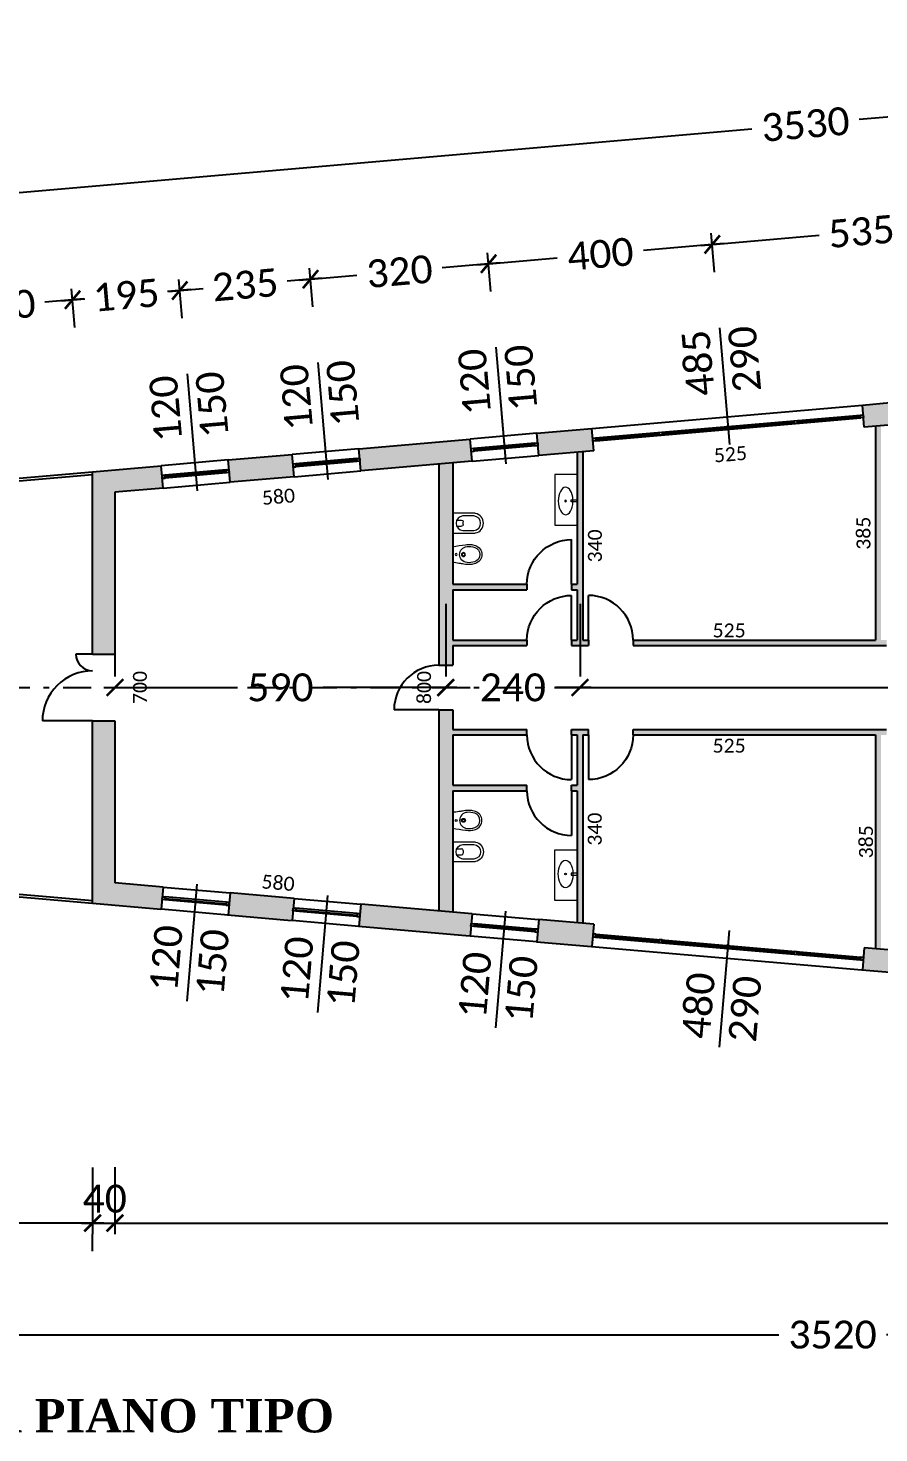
# Model space of a CAD drawing. Header units: inches. Extents: x 151 to 242, y -106 to 63.
# Drawn here: x 160.83 to 176.06, y 1.38 to 26.56 of the extents above; entities that cross this region are included whole.
import ezdxf

# ---------------------------------------------------------------- set-up
doc = ezdxf.new("R2010")
doc.units = ezdxf.units.IN
doc.header["$MEASUREMENT"] = 0
doc.header["$PDMODE"] = 35
doc.linetypes.add('TRATTOPUNTO', pattern=[1, 0.5, -0.25, 0, -0.25])
doc.layers.add('arredamento', color=253, linetype='Continuous', lineweight=0)
for name, color, linetype in [('Muri', 7, 'Continuous'), ('Porte', 252, 'Continuous'), ('Proiezioni', 7, 'Continuous'), ('Proiezioni leggere', 252, 'Continuous'), ('Quote', 7, 'Continuous'), ('Retini', 252, 'Continuous'), ('Serramenti', 252, 'Continuous'), ('Vetro', 4, 'Continuous')]:
    doc.layers.add(name, color=color, linetype=linetype)
doc.styles.add('Calibri', font='Calibri.ttf')
doc.dimstyles.new('Quote 1 a 100', dxfattribs={"dimtxt": 0.5, "dimasz": 0.3, "dimexe": 0.2, "dimexo": 1.5, "dimgap": 0.2, "dimtad": 0, "dimdec": 0, "dimlfac": 100, "dimrnd": 5, "dimzin": 0, "dimtxsty": 'Calibri', "dimblk": 'ARCHTICK', "dimcen": 0.09, "dimdle": 0.2, "dimclrd": 256, "dimclre": 256, "dimclrt": 256, "dimadec": 0, "dimazin": 0, "dimtfac": 1, "dimtdec": 0, "dimtofl": 0, "dimtmove": 1, "dimatfit": 2, "dimldrblk": 'ARCHTICK', "dimfxl": 1, "dimtolj": 1, "dimtzin": 0, "dimarcsym": 0})
doc.dimstyles.new('quote interne', dxfattribs={"dimtxt": 0.25, "dimasz": 0.15, "dimexe": 0.2, "dimexo": 1.5, "dimgap": 0.2, "dimtad": 0, "dimdec": 0, "dimlfac": 100, "dimrnd": 5, "dimzin": 0, "dimtxsty": 'Calibri', "dimblk": 'NONE', "dimcen": 0, "dimdle": 0.2, "dimse1": 1, "dimse2": 1, "dimsd1": 1, "dimsd2": 1, "dimclrd": 256, "dimclre": 256, "dimclrt": 256, "dimadec": 0, "dimazin": 0, "dimtfac": 1, "dimtdec": 0, "dimtofl": 0, "dimtmove": 1, "dimatfit": 2, "dimldrblk": 'NONE', "dimfxl": 1, "dimtolj": 1, "dimtzin": 0, "dimarcsym": 0})

# ---------------------------------------------------------------- blocks, each defined once
blk = doc.blocks.new('Finestra strombata')
at = {"layer": 'Muri'}
for p, q in [((0, 0), (-0.035, 0.399)), ((1.196, 0.104), (1.161, 0.502))]:
    blk.add_line(p, q, dxfattribs=at)
at = {"layer": 'Proiezioni'}
for p, q in [((1.161, 0.502), (-0.035, 0.399)), ((0, 0), (1.196, 0.104))]:
    blk.add_line(p, q, dxfattribs=at)
at = {"layer": 'Serramenti'}
for p, q in [((1.126, 0.323), (0.03, 0.228)), ((1.131, 0.274), (0.035, 0.179))]:
    blk.add_line(p, q, dxfattribs=at)
for points in [[(1.18, 0.278), (1.131, 0.274), (1.126, 0.323), (1.176, 0.328), (1.18, 0.278)], [(-0.015, 0.174), (0.035, 0.179), (0.03, 0.228), (-0.019, 0.224), (-0.015, 0.174)]]:
    blk.add_lwpolyline(points, dxfattribs=at)
at = {"layer": 'Vetro'}
blk.add_line((0.033, 0.204), (1.128, 0.299), dxfattribs=at)
blk = doc.blocks.new('Wc')
at = {"layer": 'arredamento'}
for p, q in [((0.125, 0.072), (0.125, 0.159)), ((0.155, 0.189), (0.205, 0.189)), ((0.235, 0.072), (0.235, 0.159))]:
    blk.add_line(p, q, dxfattribs=at)
for points in [[(0.36, 0), (0, 0), (0, 0.377, -0.077616), (0.005, 0.408, -0.813141), (0.355, 0.408, -0.077616), (0.36, 0.377)], [(0.05, 0.18), (0.05, 0.38, -0.923077), (0.31, 0.38), (0.31, 0.18, -0.923077)]]:
    blk.add_lwpolyline(points, format="xyb", close=True, dxfattribs=at)
for centre, start, end in [((0.155, 0.159), 90, 180), ((0.205, 0.159), 360, 90)]:
    blk.add_arc(centre, 0.03, start, end, dxfattribs=at)
blk = doc.blocks.new('Bidet')
at = {"layer": 'arredamento'}
blk.add_line((0, 0), (0.281, 0), dxfattribs=at)
for centre, radius in [((0.14, 0.192), 0.035), ((0.14, 0.192), 0.023), ((0.14, 0.062), 0.018)]:
    blk.add_circle(centre, radius, dxfattribs=at)
for centre, radius, start, end in [((0.34, 0.287), 0.345, 162, 185), ((0.145, 0.27), 0.149, 185.165, 268.3549), ((0.14, 0.352), 0.135, 90, 162), ((0.14, 0.352), 0.135, 18, 90), ((0.135, 0.271), 0.15, 272, 355), ((-0.059, 0.287), 0.345, 355, 18)]:
    blk.add_arc(centre, radius, start, end, dxfattribs=at)
blk.add_spline([(0.281, 0), (0.316, 0.23), (0.32, 0.318), (0.302, 0.405), (0.24, 0.49), (0.14, 0.522), (0.041, 0.49), (-0.021, 0.405), (-0.038, 0.317), (-0.035, 0.228), (-0.027, 0.174), (-0.017, 0.112), (0, 0)], degree=3, dxfattribs=at)
blk = doc.blocks.new('Lavandino')
at = {"layer": 'arredamento'}
for p, q in [((0, -0.4), (0, 0)), ((0, 0), (0.909, 0)), ((0.418, -0.076), (0.454, -0.076)), ((0.909, 0), (0.909, -0.4)), ((0.909, -0.4), (0, -0.4))]:
    blk.add_line(p, q, dxfattribs=at)
blk.add_lwpolyline([(0.454, 0), (0.418, 0), (0.418, -0.106), (0.454, -0.106)], close=True, dxfattribs=at)
blk.add_circle((0.434, -0.209), 0.0154, dxfattribs=at)
at = {"layer": 'arredamento', "extrusion": (0, 0, -1)}
blk.add_ellipse((0.435, -0.207), major_axis=(-0.246, 0), ratio=0.533333, start_param=1.648256, end_param=7.784101, dxfattribs=at)
blk = doc.blocks.new('Porta 80cm')
at = {"layer": 'Porte'}
blk.add_line((0, 0), (-0.8, 0), dxfattribs=at)
blk.add_arc((0, 0), 0.8, 90, 180, dxfattribs=at)
blk = doc.blocks.new('Porta scala')
at = {"layer": 'Porte'}
for p, q in [((0, 0), (0.9, 0)), ((0, -1.2), (0.3, -1.2))]:
    blk.add_line(p, q, dxfattribs=at)
for centre, radius, start, end in [((0, 0), 0.9, 270, 0), ((0, -1.2), 0.3, 0, 90)]:
    blk.add_arc(centre, radius, start, end, dxfattribs=at)
blk = doc.blocks.new('_ArchTick')
at = {"color": 0, "linetype": 'ByBlock', "const_width": 0.15}
blk.add_lwpolyline([(-0.5, -0.5), (0.5, 0.5)], dxfattribs=at)
blk = doc.blocks.new('*D121')
at = {"layer": 'Defpoints', "color": 0, "transparency": 16777216}
for p in [(173.08, 22.682), (178.592, 21.152), (173.252, 20.69)]:
    blk.add_point(p, dxfattribs=at)
at = {"layer": 'Quote', "lineweight": -2, "transparency": 16777216}
for p, q in [((178.619, 23.162), (176.503, 22.979)), ((178.463, 22.647), (178.402, 23.344)), ((172.88, 22.665), (174.996, 22.848)), ((173.123, 22.184), (173.062, 22.881))]:
    blk.add_line(p, q, dxfattribs=at)
at = {"layer": 'Quote', "lineweight": -2, "transparency": 16777216, "xscale": 0.3, "yscale": 0.3, "zscale": 0.3}
for p, rotation in [((178.42, 23.145), 4.953257477842001), ((173.08, 22.682), 184.953257477842)]:
    blk.add_blockref('_ArchTick', p, dxfattribs=dict(at, rotation=rotation))
at = {"layer": 'Quote', "transparency": 16777216, "insert": (175.75, 22.914), "char_height": 0.5, "attachment_point": 5, "rotation": 4.9533, "style": 'Calibri'}
blk.add_mtext('\\A1;535', dxfattribs=at)
blk = doc.blocks.new('*D122')
at = {"layer": 'Defpoints', "color": 0, "transparency": 16777216}
for p in [(169.075, 22.335), (173.252, 20.69), (169.247, 20.343)]:
    blk.add_point(p, dxfattribs=at)
at = {"layer": 'Quote', "lineweight": -2, "transparency": 16777216}
for p, q in [((173.279, 22.699), (171.85, 22.576)), ((173.123, 22.184), (173.062, 22.881)), ((168.875, 22.318), (170.304, 22.442)), ((169.118, 21.837), (169.057, 22.534))]:
    blk.add_line(p, q, dxfattribs=at)
at = {"layer": 'Quote', "lineweight": -2, "transparency": 16777216, "xscale": 0.3, "yscale": 0.3, "zscale": 0.3}
for p, rotation in [((173.08, 22.682), 4.953257477842321), ((169.075, 22.335), 184.9532574778423)]:
    blk.add_blockref('_ArchTick', p, dxfattribs=dict(at, rotation=rotation))
at = {"layer": 'Quote', "transparency": 16777216, "insert": (171.077, 22.509), "char_height": 0.5, "attachment_point": 5, "rotation": 4.9533, "style": 'Calibri'}
blk.add_mtext('\\A1;400', dxfattribs=at)
blk = doc.blocks.new('*D123')
at = {"layer": 'Defpoints', "color": 0, "transparency": 16777216}
for p in [(165.887, 22.059), (169.247, 20.343), (166.059, 20.066)]:
    blk.add_point(p, dxfattribs=at)
at = {"layer": 'Quote', "lineweight": -2, "transparency": 16777216}
for p, q in [((169.118, 21.837), (169.057, 22.534)), ((165.93, 21.561), (165.869, 22.258)), ((169.274, 22.352), (168.243, 22.263)), ((165.687, 22.042), (166.718, 22.131))]:
    blk.add_line(p, q, dxfattribs=at)
at = {"layer": 'Quote', "lineweight": -2, "transparency": 16777216, "xscale": 0.3, "yscale": 0.3, "zscale": 0.3}
for p, rotation in [((169.075, 22.335), 4.95325747784224), ((165.887, 22.059), 184.9532574778422)]:
    blk.add_blockref('_ArchTick', p, dxfattribs=dict(at, rotation=rotation))
at = {"layer": 'Quote', "transparency": 16777216, "insert": (167.481, 22.197), "char_height": 0.5, "attachment_point": 5, "rotation": 4.9533, "style": 'Calibri'}
blk.add_mtext('\\A1;320', dxfattribs=at)
blk = doc.blocks.new('*D124')
at = {"layer": 'Defpoints', "color": 0, "transparency": 16777216}
for p in [(163.545, 21.856), (166.059, 20.066), (163.718, 19.863)]:
    blk.add_point(p, dxfattribs=at)
at = {"layer": 'Quote', "lineweight": -2, "transparency": 16777216}
for p, q in [((165.93, 21.561), (165.869, 22.258)), ((163.588, 21.358), (163.528, 22.055)), ((166.086, 22.076), (165.467, 22.022)), ((163.346, 21.839), (163.965, 21.892))]:
    blk.add_line(p, q, dxfattribs=at)
at = {"layer": 'Quote', "lineweight": -2, "transparency": 16777216, "xscale": 0.3, "yscale": 0.3, "zscale": 0.3}
for p, rotation in [((165.887, 22.059), 4.953257477842001), ((163.545, 21.856), 184.953257477842)]:
    blk.add_blockref('_ArchTick', p, dxfattribs=dict(at, rotation=rotation))
at = {"layer": 'Quote', "transparency": 16777216, "insert": (164.716, 21.957), "char_height": 0.5, "attachment_point": 5, "rotation": 4.9533, "style": 'Calibri'}
blk.add_mtext('\\A1;235', dxfattribs=at)
blk = doc.blocks.new('*D125')
at = {"layer": 'Defpoints', "color": 0, "transparency": 16777216}
for p in [(161.626, 21.69), (161.799, 19.697), (163.718, 19.863)]:
    blk.add_point(p, dxfattribs=at)
at = {"layer": 'Quote', "lineweight": -2, "transparency": 16777216}
for p, q in [((163.588, 21.358), (163.528, 22.055)), ((161.427, 21.672), (161.846, 21.709)), ((161.669, 21.191), (161.609, 21.889)), ((163.745, 21.873), (163.325, 21.837))]:
    blk.add_line(p, q, dxfattribs=at)
at = {"layer": 'Quote', "lineweight": -2, "transparency": 16777216, "xscale": 0.3, "yscale": 0.3, "zscale": 0.3}
for p, rotation in [((163.545, 21.856), 4.953257477842001), ((161.626, 21.69), 184.953257477842)]:
    blk.add_blockref('_ArchTick', p, dxfattribs=dict(at, rotation=rotation))
at = {"layer": 'Quote', "transparency": 16777216, "insert": (162.586, 21.773), "char_height": 0.5, "attachment_point": 5, "rotation": 4.9533, "style": 'Calibri'}
blk.add_mtext('\\A1;195', dxfattribs=at)
blk = doc.blocks.new('*D126')
at = {"layer": 'Defpoints', "color": 0, "transparency": 16777216}
for p in [(159.116, 21.472), (161.799, 19.697), (159.289, 19.48)]:
    blk.add_point(p, dxfattribs=at)
at = {"layer": 'Quote', "lineweight": -2, "transparency": 16777216}
for p, q in [((159.159, 20.974), (159.099, 21.671)), ((161.826, 21.707), (161.132, 21.647)), ((161.669, 21.191), (161.609, 21.889)), ((158.917, 21.455), (159.611, 21.515))]:
    blk.add_line(p, q, dxfattribs=at)
at = {"layer": 'Quote', "lineweight": -2, "transparency": 16777216, "xscale": 0.3, "yscale": 0.3, "zscale": 0.3}
for p, rotation in [((159.116, 21.472), 184.9532574778414), ((161.626, 21.69), 4.953257477841442)]:
    blk.add_blockref('_ArchTick', p, dxfattribs=dict(at, rotation=rotation))
at = {"layer": 'Quote', "transparency": 16777216, "insert": (160.371, 21.581), "char_height": 0.5, "attachment_point": 5, "rotation": 4.9533, "style": 'Calibri'}
blk.add_mtext('\\A1;250', dxfattribs=at)
blk = doc.blocks.new('*D128')
at = {"layer": 'Defpoints', "color": 0, "transparency": 16777216}
for p in [(157.154, 23.309), (192.69, 22.374), (157.499, 19.324)]:
    blk.add_point(p, dxfattribs=at)
at = {"layer": 'Quote', "lineweight": -2, "transparency": 16777216}
for p, q in [((192.561, 23.869), (192.328, 26.559)), ((192.544, 26.377), (175.711, 24.918)), ((156.954, 23.292), (173.788, 24.751)), ((157.369, 20.819), (157.136, 23.509))]:
    blk.add_line(p, q, dxfattribs=at)
at = {"layer": 'Quote', "lineweight": -2, "transparency": 16777216, "xscale": 0.3, "yscale": 0.3, "zscale": 0.3}
for p, rotation in [((192.345, 26.359), 4.953257477842001), ((157.154, 23.309), 184.953257477842)]:
    blk.add_blockref('_ArchTick', p, dxfattribs=dict(at, rotation=rotation))
at = {"layer": 'Quote', "transparency": 16777216, "insert": (174.749, 24.834), "char_height": 0.5, "attachment_point": 5, "rotation": 4.9533, "style": 'Calibri'}
blk.add_mtext('\\A1;3530', dxfattribs=at)
blk = doc.blocks.new('*D130')
at = {"layer": 'Defpoints', "color": 0, "transparency": 16777216}
for p in [(162.385, 7.644), (192.385, 7.644), (162.385, 5.144)]:
    blk.add_point(p, dxfattribs=at)
at = {"layer": 'Quote', "lineweight": -2, "transparency": 16777216}
for p, q in [((162.385, 6.144), (162.385, 4.944)), ((192.385, 6.144), (192.385, 4.944)), ((162.185, 5.144), (176.42, 5.144)), ((192.585, 5.144), (178.35, 5.144))]:
    blk.add_line(p, q, dxfattribs=at)
at = {"layer": 'Quote', "lineweight": -2, "transparency": 16777216, "xscale": 0.3, "yscale": 0.3, "zscale": 0.3, "rotation": 180}
blk.add_blockref('_ArchTick', (162.385, 5.144), dxfattribs=at)
at = {"layer": 'Quote', "lineweight": -2, "transparency": 16777216, "xscale": 0.3, "yscale": 0.3, "zscale": 0.3}
blk.add_blockref('_ArchTick', (192.385, 5.144), dxfattribs=at)
at = {"layer": 'Quote', "transparency": 16777216, "insert": (177.385, 5.144), "char_height": 0.5, "attachment_point": 5, "style": 'Calibri'}
blk.add_mtext('\\A1;3000', dxfattribs=at)
blk = doc.blocks.new('*D131')
at = {"layer": 'Defpoints', "color": 0, "transparency": 16777216}
for p in [(157.585, 7.644), (161.985, 6.144), (157.585, 5.144)]:
    blk.add_point(p, dxfattribs=at)
at = {"layer": 'Quote', "lineweight": -2, "transparency": 16777216}
for p, q in [((157.585, 6.144), (157.585, 4.944)), ((157.385, 5.144), (159.009, 5.144)), ((162.185, 5.144), (160.561, 5.144)), ((161.985, 4.644), (161.985, 4.944))]:
    blk.add_line(p, q, dxfattribs=at)
at = {"layer": 'Quote', "lineweight": -2, "transparency": 16777216, "xscale": 0.3, "yscale": 0.3, "zscale": 0.3, "rotation": 180}
blk.add_blockref('_ArchTick', (157.585, 5.144), dxfattribs=at)
at = {"layer": 'Quote', "lineweight": -2, "transparency": 16777216, "xscale": 0.3, "yscale": 0.3, "zscale": 0.3}
blk.add_blockref('_ArchTick', (161.985, 5.144), dxfattribs=at)
at = {"layer": 'Quote', "transparency": 16777216, "insert": (159.785, 5.144), "char_height": 0.5, "attachment_point": 5, "style": 'Calibri'}
blk.add_mtext('\\A1;440', dxfattribs=at)
blk = doc.blocks.new('*D132')
at = {"layer": 'Defpoints', "color": 0, "transparency": 16777216}
for p in [(157.585, 7.644), (192.785, 7.644), (157.585, 3.144)]:
    blk.add_point(p, dxfattribs=at)
at = {"layer": 'Quote', "lineweight": -2, "transparency": 16777216}
for p, q in [((157.585, 6.144), (157.585, 2.944)), ((192.785, 6.144), (192.785, 2.944)), ((157.385, 3.144), (174.27, 3.144)), ((192.985, 3.144), (176.2, 3.144))]:
    blk.add_line(p, q, dxfattribs=at)
at = {"layer": 'Quote', "lineweight": -2, "transparency": 16777216, "xscale": 0.3, "yscale": 0.3, "zscale": 0.3, "rotation": 180}
blk.add_blockref('_ArchTick', (157.585, 3.144), dxfattribs=at)
at = {"layer": 'Quote', "lineweight": -2, "transparency": 16777216, "xscale": 0.3, "yscale": 0.3, "zscale": 0.3}
blk.add_blockref('_ArchTick', (192.785, 3.144), dxfattribs=at)
at = {"layer": 'Quote', "transparency": 16777216, "insert": (175.235, 3.144), "char_height": 0.5, "attachment_point": 5, "style": 'Calibri'}
blk.add_mtext('\\A1;3520', dxfattribs=at)
blk = doc.blocks.new('*D135')
at = {"layer": 'Defpoints', "color": 0, "transparency": 16777216}
for p in [(168.308, 14.742), (170.712, 14.742), (170.712, 14.742)]:
    blk.add_point(p, dxfattribs=at)
at = {"layer": 'Quote', "lineweight": -2, "transparency": 16777216}
for p, q in [((168.308, 16.242), (168.308, 14.942)), ((170.712, 16.242), (170.712, 14.942)), ((168.108, 14.742), (168.746, 14.742)), ((170.912, 14.742), (170.273, 14.742))]:
    blk.add_line(p, q, dxfattribs=at)
at = {"layer": 'Quote', "lineweight": -2, "transparency": 16777216, "xscale": 0.3, "yscale": 0.3, "zscale": 0.3, "rotation": 180}
blk.add_blockref('_ArchTick', (168.308, 14.742), dxfattribs=at)
at = {"layer": 'Quote', "lineweight": -2, "transparency": 16777216, "xscale": 0.3, "yscale": 0.3, "zscale": 0.3}
blk.add_blockref('_ArchTick', (170.712, 14.742), dxfattribs=at)
at = {"layer": 'Quote', "transparency": 16777216, "insert": (169.51, 14.742), "char_height": 0.5, "attachment_point": 5, "style": 'Calibri'}
blk.add_mtext('\\A1;240', dxfattribs=at)
blk = doc.blocks.new('*D136')
at = {"layer": 'Defpoints', "color": 0, "transparency": 16777216}
for p in [(170.712, 14.742), (192.385, 14.742), (192.385, 14.742)]:
    blk.add_point(p, dxfattribs=at)
at = {"layer": 'Quote', "lineweight": -2, "transparency": 16777216}
for p, q in [((170.712, 16.242), (170.712, 14.942)), ((192.385, 16.242), (192.385, 14.942)), ((170.512, 14.742), (180.595, 14.742)), ((192.585, 14.742), (182.502, 14.742))]:
    blk.add_line(p, q, dxfattribs=at)
at = {"layer": 'Quote', "lineweight": -2, "transparency": 16777216, "xscale": 0.3, "yscale": 0.3, "zscale": 0.3, "rotation": 180}
blk.add_blockref('_ArchTick', (170.712, 14.742), dxfattribs=at)
at = {"layer": 'Quote', "lineweight": -2, "transparency": 16777216, "xscale": 0.3, "yscale": 0.3, "zscale": 0.3}
blk.add_blockref('_ArchTick', (192.385, 14.742), dxfattribs=at)
at = {"layer": 'Quote', "transparency": 16777216, "insert": (181.549, 14.742), "char_height": 0.5, "attachment_point": 5, "style": 'Calibri'}
blk.add_mtext('\\A1;2165', dxfattribs=at)
blk = doc.blocks.new('*D137')
at = {"layer": 'Defpoints', "color": 0, "transparency": 16777216}
for p in [(162.385, 14.742), (162.385, 14.742), (168.308, 14.742)]:
    blk.add_point(p, dxfattribs=at)
at = {"layer": 'Quote', "lineweight": -2, "transparency": 16777216}
for p, q in [((162.385, 16.242), (162.385, 14.942)), ((168.308, 16.242), (168.308, 14.942)), ((162.185, 14.742), (164.581, 14.742)), ((168.508, 14.742), (166.112, 14.742))]:
    blk.add_line(p, q, dxfattribs=at)
at = {"layer": 'Quote', "lineweight": -2, "transparency": 16777216, "xscale": 0.3, "yscale": 0.3, "zscale": 0.3, "rotation": 180}
blk.add_blockref('_ArchTick', (162.385, 14.742), dxfattribs=at)
at = {"layer": 'Quote', "lineweight": -2, "transparency": 16777216, "xscale": 0.3, "yscale": 0.3, "zscale": 0.3}
blk.add_blockref('_ArchTick', (168.308, 14.742), dxfattribs=at)
at = {"layer": 'Quote', "transparency": 16777216, "insert": (165.347, 14.742), "char_height": 0.5, "attachment_point": 5, "style": 'Calibri'}
blk.add_mtext('\\A1;590', dxfattribs=at)
blk = doc.blocks.new('*D140')
at = {"layer": 'Defpoints', "color": 0, "transparency": 16777216}
for p in [(161.985, 7.642), (162.385, 7.644), (162.385, 5.144)]:
    blk.add_point(p, dxfattribs=at)
at = {"layer": 'Quote', "lineweight": -2, "transparency": 16777216}
for p, q in [((161.985, 6.142), (161.985, 4.944)), ((162.385, 6.144), (162.385, 4.944)), ((161.785, 5.144), (162.585, 5.144))]:
    blk.add_line(p, q, dxfattribs=at)
at = {"layer": 'Quote', "lineweight": -2, "transparency": 16777216, "xscale": 0.3, "yscale": 0.3, "zscale": 0.3, "rotation": 180}
blk.add_blockref('_ArchTick', (161.985, 5.144), dxfattribs=at)
at = {"layer": 'Quote', "lineweight": -2, "transparency": 16777216, "xscale": 0.3, "yscale": 0.3, "zscale": 0.3}
blk.add_blockref('_ArchTick', (162.385, 5.144), dxfattribs=at)
at = {"layer": 'Quote', "transparency": 16777216, "insert": (162.202, 5.58), "char_height": 0.5, "attachment_point": 5, "style": 'Calibri'}
blk.add_mtext('\\A1;40', dxfattribs=at)
blk = doc.blocks.new('*D150')
at = {"layer": 'Defpoints', "color": 0, "transparency": 16777216}
for p in [(176.002, 19.422), (176.025, 19.149), (170.762, 18.968)]:
    blk.add_point(p, dxfattribs=at)
at = {"layer": 'Quote', "transparency": 16777216, "insert": (173.405, 18.922), "char_height": 0.25, "attachment_point": 5, "rotation": 4.9533, "style": 'Calibri'}
blk.add_mtext('\\A1;525', dxfattribs=at)
blk = doc.blocks.new('_None')
blk = doc.blocks.new('*D152')
at = {"layer": 'Defpoints', "color": 0, "transparency": 16777216}
for p in [(176.002, 15.763), (170.762, 15.592), (176.002, 15.592)]:
    blk.add_point(p, dxfattribs=at)
at = {"layer": 'Quote', "transparency": 16777216, "insert": (173.382, 15.763), "char_height": 0.25, "attachment_point": 5, "style": 'Calibri'}
blk.add_mtext('\\A1;525', dxfattribs=at)
blk = doc.blocks.new('*D153')
at = {"layer": 'Defpoints', "color": 0, "transparency": 16777216}
for p in [(176.002, 19.422), (175.789, 15.592), (176.002, 15.592)]:
    blk.add_point(p, dxfattribs=at)
at = {"layer": 'Quote', "transparency": 16777216, "insert": (175.789, 17.507), "char_height": 0.25, "attachment_point": 5, "rotation": 90, "style": 'Calibri'}
blk.add_mtext('\\A1;385', dxfattribs=at)
blk = doc.blocks.new('*D154')
at = {"layer": 'Defpoints', "color": 0, "transparency": 16777216}
for p in [(170.762, 18.968), (170.762, 15.592), (170.98, 15.592)]:
    blk.add_point(p, dxfattribs=at)
at = {"layer": 'Quote', "transparency": 16777216, "insert": (170.98, 17.28), "char_height": 0.25, "attachment_point": 5, "rotation": 90, "style": 'Calibri'}
blk.add_mtext('\\A1;340', dxfattribs=at)
blk = doc.blocks.new('*D142')
at = {"layer": 'Defpoints', "color": 0, "transparency": 16777216}
for p in [(170.762, 13.892), (170.762, 10.516), (170.977, 10.516)]:
    blk.add_point(p, dxfattribs=at)
at = {"layer": 'Quote', "transparency": 16777216, "insert": (170.977, 12.204), "char_height": 0.25, "attachment_point": 5, "rotation": 90, "style": 'Calibri'}
blk.add_mtext('\\A1;340', dxfattribs=at)
blk = doc.blocks.new('*D143')
at = {"layer": 'Defpoints', "color": 0, "transparency": 16777216}
for p in [(170.762, 13.892), (176.002, 13.892), (176.002, 13.698)]:
    blk.add_point(p, dxfattribs=at)
at = {"layer": 'Quote', "transparency": 16777216, "insert": (173.382, 13.698), "char_height": 0.25, "attachment_point": 5, "style": 'Calibri'}
blk.add_mtext('\\A1;525', dxfattribs=at)
blk = doc.blocks.new('*D149')
at = {"layer": 'Defpoints', "color": 0, "transparency": 16777216}
for p in [(176.002, 13.892), (175.835, 10.062), (176.002, 10.062)]:
    blk.add_point(p, dxfattribs=at)
at = {"layer": 'Quote', "transparency": 16777216, "insert": (175.835, 11.977), "char_height": 0.25, "attachment_point": 5, "rotation": 90, "style": 'Calibri'}
blk.add_mtext('\\A1;385', dxfattribs=at)
blk = doc.blocks.new('*D162')
at = {"layer": 'Defpoints', "color": 0, "transparency": 16777216}
for p in [(167.921, 18.745), (168.183, 18.745), (168.183, 10.74)]:
    blk.add_point(p, dxfattribs=at)
at = {"layer": 'Quote', "transparency": 16777216, "insert": (167.921, 14.742), "char_height": 0.25, "attachment_point": 5, "rotation": 90, "style": 'Calibri'}
blk.add_mtext('\\A1;800', dxfattribs=at)
blk = doc.blocks.new('*D163')
at = {"layer": 'Defpoints', "color": 0, "transparency": 16777216}
for p in [(162.385, 18.242), (162.385, 11.242), (162.833, 11.242)]:
    blk.add_point(p, dxfattribs=at)
at = {"layer": 'Quote', "transparency": 16777216, "insert": (162.833, 14.742), "char_height": 0.25, "attachment_point": 5, "rotation": 90, "style": 'Calibri'}
blk.add_mtext('\\A1;700', dxfattribs=at)
blk = doc.blocks.new('*D164')
at = {"layer": 'Defpoints', "color": 0, "transparency": 16777216}
for p in [(168.183, 18.745), (168.212, 18.412), (162.385, 18.242)]:
    blk.add_point(p, dxfattribs=at)
at = {"layer": 'Quote', "transparency": 16777216, "insert": (165.313, 18.161), "char_height": 0.25, "attachment_point": 5, "rotation": 4.9533, "style": 'Calibri'}
blk.add_mtext('\\A1;580', dxfattribs=at)
blk = doc.blocks.new('*D165')
at = {"layer": 'Defpoints', "color": 0, "transparency": 16777216}
for p in [(162.385, 11.242), (168.204, 10.99), (168.183, 10.74)]:
    blk.add_point(p, dxfattribs=at)
at = {"layer": 'Quote', "transparency": 16777216, "insert": (165.306, 11.241), "char_height": 0.25, "attachment_point": 5, "rotation": 355.0467, "style": 'Calibri'}
blk.add_mtext('\\A1;580', dxfattribs=at)

msp = doc.modelspace()

# ---------------------------------------------------------------- hatches: boundary and pattern name
at = {"layer": 'Retini'}
h = msp.add_hatch(color=256, dxfattribs=at)
h.dxf.hatch_style = 1
h.paths.add_polyline_path([(162.385, 18.242), (163.25, 18.317), (163.215, 18.716), (161.985, 18.609), (161.985, 15.342), (162.385, 15.342)])
h.paths.add_polyline_path([(162.385, 14.142), (161.985, 14.142), (161.985, 10.875), (163.215, 10.769), (163.25, 11.167), (162.385, 11.242)])
h.paths.add_polyline_path([(165.591, 10.964), (164.445, 11.064), (164.411, 10.665), (165.556, 10.566)])
h.paths.add_polyline_path([(165.556, 18.919), (164.411, 18.819), (164.445, 18.421), (165.591, 18.52)])
h.paths.add_polyline_path([(168.744, 19.195), (166.752, 19.022), (166.786, 18.624), (168.779, 18.796)])
h.paths.add_polyline_path([(170.926, 19.384), (169.94, 19.299), (169.975, 18.9), (170.961, 18.985)])
h.paths.add_polyline_path([(168.779, 10.688), (166.786, 10.861), (166.752, 10.462), (168.744, 10.29)])
h.paths.add_polyline_path([(170.961, 10.499), (169.975, 10.585), (169.94, 10.186), (170.926, 10.101)])
h.paths.add_polyline_path([(168.433, 12.892), (169.762, 12.892), (169.762, 12.992), (168.433, 12.992), (168.433, 13.892), (169.762, 13.892), (169.762, 13.992), (168.433, 13.992), (168.433, 14.342), (168.183, 14.342), (168.183, 10.74), (168.433, 10.718)])
h.paths.add_polyline_path([(168.433, 18.766), (168.183, 18.745), (168.183, 15.142), (168.433, 15.142), (168.433, 15.492), (169.762, 15.492), (169.762, 15.592), (168.433, 15.592), (168.433, 16.492), (169.762, 16.492), (169.762, 16.592), (168.433, 16.592)])
h.paths.add_polyline_path([(170.762, 18.968), (170.662, 18.96), (170.662, 16.592), (170.562, 16.592), (170.562, 16.492), (170.662, 16.492), (170.662, 15.592), (170.562, 15.592), (170.562, 15.492), (170.862, 15.492), (170.862, 15.592), (170.762, 15.592)])
h.paths.add_polyline_path([(170.762, 13.892), (170.862, 13.892), (170.862, 13.992), (170.562, 13.992), (170.562, 13.892), (170.662, 13.892), (170.662, 12.992), (170.562, 12.992), (170.562, 12.892), (170.662, 12.892), (170.662, 10.525), (170.762, 10.516)])
h.paths.add_polyline_path([(176.202, 15.592), (176.102, 15.592), (176.102, 19.431), (176.002, 19.422), (176.002, 15.592), (171.662, 15.592), (171.662, 15.492), (176.202, 15.492)])
h.paths.add_polyline_path([(176.202, 13.992), (171.662, 13.992), (171.662, 13.892), (176.002, 13.892), (176.002, 10.062), (176.102, 10.054), (176.102, 13.892), (176.202, 13.892)])
h.paths.add_polyline_path([(181.542, 13.992), (177.002, 13.992), (177.002, 13.892), (181.342, 13.892), (181.342, 9.599), (181.442, 9.591), (181.442, 13.892), (181.542, 13.892)])
h.paths.add_polyline_path([(181.542, 15.592), (181.442, 15.592), (181.442, 19.894), (181.342, 19.885), (181.342, 15.592), (177.002, 15.592), (177.002, 15.492), (181.542, 15.492)])
h.paths.add_polyline_path([(186.882, 13.992), (182.342, 13.992), (182.342, 13.892), (186.682, 13.892), (186.682, 9.137), (186.782, 9.128), (186.782, 13.892), (186.882, 13.892)])
h.paths.add_polyline_path([(186.782, 20.357), (186.682, 20.348), (186.682, 15.592), (182.342, 15.592), (182.342, 15.492), (186.882, 15.492), (186.882, 15.592), (186.782, 15.592)])
h.paths.add_polyline_path([(192.785, 14.342), (192.385, 14.342), (192.385, 8.642), (192.186, 8.66), (192.152, 8.261), (192.785, 8.206), (192.785, 10.842), (192.885, 10.842), (192.885, 11.242), (192.785, 11.242)])
h.paths.add_polyline_path([(192.785, 18.242), (194.485, 18.242), (194.485, 16.442), (194.485, 15.742), (194.135, 15.742), (194.135, 15.542), (194.735, 15.542), (194.735, 15.742), (194.685, 15.742), (194.685, 18.242), (195.985, 18.242), (195.985, 16.992), (196.185, 16.992), (196.185, 18.242), (196.235, 18.242), (196.235, 18.642), (192.785, 18.642), (192.785, 21.278), (192.152, 21.224), (192.186, 20.825), (192.385, 20.842), (192.385, 15.142), (192.785, 15.142), (192.785, 15.542), (193.135, 15.542), (193.135, 15.742), (192.785, 15.742)])
h.paths.add_polyline_path([(192.385, 15.592), (187.682, 15.592), (187.682, 15.492), (192.385, 15.492)])
h.paths.add_polyline_path([(192.385, 13.992), (187.682, 13.992), (187.682, 13.892), (192.385, 13.892)])
h.paths.add_polyline_path([(176.301, 10.036), (175.803, 10.079), (175.768, 9.681), (176.266, 9.638)])
h.paths.add_polyline_path([(181.641, 9.573), (181.143, 9.617), (181.108, 9.218), (181.606, 9.175)])
h.paths.add_polyline_path([(176.266, 19.847), (175.768, 19.804), (175.803, 19.405), (176.301, 19.448)])
h.paths.add_polyline_path([(181.606, 20.31), (181.108, 20.266), (181.143, 19.868), (181.641, 19.911)])
h.paths.add_polyline_path([(186.946, 20.772), (186.448, 20.729), (186.483, 20.331), (186.981, 20.374)])
h.paths.add_polyline_path([(186.981, 9.111), (186.483, 9.154), (186.448, 8.755), (186.946, 8.712)])
h.paths.add_polyline_path([(202.085, 20.842), (202.285, 20.825), (202.319, 21.224), (201.685, 21.278), (201.685, 18.642), (198.235, 18.642), (198.235, 18.242), (201.685, 18.242), (201.685, 15.742), (197.235, 15.742), (197.235, 15.542), (201.685, 15.542), (201.685, 15.142), (202.085, 15.142)])
h.paths.add_polyline_path([(197.235, 15.742), (196.185, 15.742), (196.185, 15.792), (195.985, 15.792), (195.985, 15.742), (195.935, 15.742), (195.935, 15.542), (197.235, 15.542)])
h.paths.add_polyline_path([(202.085, 14.342), (201.685, 14.342), (201.685, 11.242), (201.585, 11.242), (201.585, 10.842), (201.685, 10.842), (201.685, 8.206), (202.319, 8.261), (202.285, 8.66), (202.085, 8.642)])
h.paths.add_polyline_path([(208.023, 20.729), (207.524, 20.772), (207.49, 20.374), (207.988, 20.331)])
h.paths.add_polyline_path([(207.789, 20.348), (207.689, 20.357), (207.689, 15.592), (207.589, 15.592), (207.589, 15.492), (212.129, 15.492), (212.129, 15.592), (207.789, 15.592)])
h.paths.add_polyline_path([(213.362, 20.266), (212.864, 20.31), (212.83, 19.911), (213.328, 19.868)])
h.paths.add_polyline_path([(206.789, 15.592), (202.085, 15.592), (202.085, 15.492), (206.789, 15.492)])
h.paths.add_polyline_path([(217.469, 15.592), (213.129, 15.592), (213.129, 19.885), (213.029, 19.894), (213.029, 15.592), (212.929, 15.592), (212.929, 15.492), (217.469, 15.492)])
h.paths.add_polyline_path([(222.809, 15.592), (218.469, 15.592), (218.469, 19.422), (218.369, 19.431), (218.369, 15.592), (218.269, 15.592), (218.269, 15.492), (222.809, 15.492)])
h.paths.add_polyline_path([(218.702, 19.804), (218.204, 19.847), (218.17, 19.448), (218.668, 19.405)])
h.paths.add_polyline_path([(224.531, 19.299), (223.544, 19.384), (223.51, 18.985), (224.496, 18.9)])
h.paths.add_polyline_path([(225.726, 19.195), (225.692, 18.796), (227.684, 18.624), (227.719, 19.022)])
h.paths.add_polyline_path([(230.06, 18.819), (228.914, 18.919), (228.88, 18.52), (230.025, 18.421)])
h.paths.add_polyline_path([(232.485, 18.609), (231.255, 18.716), (231.221, 18.317), (232.085, 18.242), (232.085, 15.342), (232.485, 15.342)])
h.paths.add_polyline_path([(232.485, 14.142), (232.085, 14.142), (232.085, 11.242), (231.221, 11.167), (231.255, 10.769), (232.485, 10.875)])
h.paths.add_polyline_path([(230.025, 11.064), (228.88, 10.964), (228.914, 10.566), (230.06, 10.665)])
h.paths.add_polyline_path([(227.684, 10.861), (225.692, 10.688), (225.726, 10.29), (227.719, 10.462)])
h.paths.add_polyline_path([(226.288, 14.342), (226.038, 14.342), (226.038, 13.992), (224.709, 13.992), (224.709, 13.892), (226.038, 13.892), (226.038, 12.992), (224.709, 12.992), (224.709, 12.892), (226.038, 12.892), (226.038, 10.718), (226.288, 10.74)])
h.paths.add_polyline_path([(224.496, 10.585), (223.51, 10.499), (223.544, 10.101), (223.553, 10.101), (224.531, 10.186)])
h.paths.add_polyline_path([(218.668, 10.079), (218.17, 10.036), (218.204, 9.638), (218.213, 9.638), (218.702, 9.681)])
h.paths.add_polyline_path([(226.288, 18.745), (226.038, 18.766), (226.038, 16.592), (224.709, 16.592), (224.709, 16.492), (226.038, 16.492), (226.038, 15.592), (224.709, 15.592), (224.709, 15.492), (226.038, 15.492), (226.038, 15.142), (226.288, 15.142)])
h.paths.add_polyline_path([(223.809, 18.96), (223.709, 18.968), (223.709, 15.592), (223.609, 15.592), (223.609, 15.492), (223.909, 15.492), (223.909, 15.592), (223.809, 15.592), (223.809, 16.492), (223.909, 16.492), (223.909, 16.592), (223.809, 16.592)])
h.paths.add_polyline_path([(223.809, 13.892), (223.909, 13.892), (223.909, 13.992), (223.609, 13.992), (223.609, 13.892), (223.709, 13.892), (223.709, 10.516), (223.809, 10.525), (223.809, 12.892), (223.909, 12.892), (223.909, 12.992), (223.809, 12.992)])
h.paths.add_polyline_path([(222.809, 13.992), (218.269, 13.992), (218.269, 13.892), (218.369, 13.892), (218.369, 10.054), (218.469, 10.062), (218.469, 13.892), (222.809, 13.892)])
h.paths.add_polyline_path([(217.469, 13.992), (212.929, 13.992), (212.929, 13.892), (213.029, 13.892), (213.029, 9.591), (213.129, 9.599), (213.129, 13.892), (217.469, 13.892)])
h.paths.add_polyline_path([(213.328, 9.617), (212.83, 9.573), (212.864, 9.175), (212.873, 9.176), (213.362, 9.218)])
h.paths.add_polyline_path([(212.129, 13.992), (207.589, 13.992), (207.589, 13.892), (207.689, 13.892), (207.689, 9.128), (207.789, 9.137), (207.789, 13.892), (212.129, 13.892)])
h.paths.add_polyline_path([(206.789, 13.992), (202.085, 13.992), (202.085, 13.892), (206.789, 13.892)])
h.paths.add_polyline_path([(207.988, 9.154), (207.49, 9.111), (207.524, 8.712), (207.533, 8.713), (208.023, 8.755)])

# ---------------------------------------------------------------- linework, layer by layer
at = {"layer": 'Muri'}
for p, q in [((175.768, 19.804), (176.266, 19.847)), ((175.803, 19.405), (175.768, 19.804)), ((176.301, 19.448), (175.803, 19.405)), ((176.002, 19.422), (176.002, 15.592)), ((166.752, 19.022), (168.744, 19.195)), ((169.94, 19.299), (170.926, 19.384)), ((170.961, 18.985), (170.926, 19.384)), ((164.411, 18.819), (165.556, 18.919)), ((170.961, 18.985), (169.975, 18.9)), ((170.662, 18.96), (170.662, 16.592)), ((170.762, 18.968), (170.762, 15.592)), ((161.985, 18.609), (163.215, 18.716)), ((168.779, 18.796), (166.786, 18.624)), ((168.183, 18.745), (168.183, 15.142)), ((168.433, 18.766), (168.433, 16.592)), ((161.985, 15.342), (161.985, 18.609)), ((165.591, 18.52), (164.445, 18.421)), ((163.25, 18.317), (162.385, 18.242)), ((162.385, 18.242), (162.385, 15.342)), ((168.433, 16.592), (169.762, 16.592)), ((168.433, 16.492), (168.433, 15.592)), ((168.433, 16.492), (169.762, 16.492)), ((169.762, 16.592), (169.762, 16.492)), ((170.562, 16.592), (170.662, 16.592)), ((170.562, 16.592), (170.562, 16.492)), ((170.562, 16.492), (170.662, 16.492)), ((170.662, 16.492), (170.662, 15.592)), ((168.433, 15.592), (169.762, 15.592)), ((168.433, 15.492), (169.762, 15.492)), ((168.433, 15.492), (168.433, 15.142)), ((169.762, 15.592), (169.762, 15.492)), ((170.562, 15.592), (170.662, 15.592)), ((170.562, 15.592), (170.562, 15.492)), ((170.562, 15.492), (170.862, 15.492)), ((170.762, 15.592), (170.862, 15.592)), ((170.862, 15.592), (170.862, 15.492)), ((171.662, 15.592), (176.002, 15.592)), ((171.662, 15.592), (171.662, 15.492)), ((171.662, 15.492), (176.202, 15.492)), ((161.985, 15.342), (162.385, 15.342)), ((168.183, 15.142), (168.283, 15.142)), ((168.183, 15.142), (168.433, 15.142)), ((161.985, 10.875), (161.985, 14.142)), ((161.985, 14.142), (162.385, 14.142)), ((162.385, 14.142), (162.385, 11.242)), ((168.183, 14.342), (168.183, 10.74)), ((168.183, 14.342), (168.283, 14.342)), ((168.183, 14.342), (168.433, 14.342)), ((168.433, 14.342), (168.433, 13.992)), ((168.433, 13.992), (169.762, 13.992)), ((168.433, 13.892), (169.762, 13.892)), ((168.433, 13.892), (168.433, 12.992)), ((169.762, 13.892), (169.762, 13.992)), ((170.562, 13.992), (170.862, 13.992)), ((170.562, 13.892), (170.562, 13.992)), ((170.562, 13.892), (170.662, 13.892)), ((170.662, 13.892), (170.662, 12.992)), ((170.762, 13.892), (170.862, 13.892)), ((170.762, 13.892), (170.762, 10.516)), ((170.862, 13.892), (170.862, 13.992)), ((171.662, 13.992), (176.202, 13.992)), ((171.662, 13.892), (171.662, 13.992)), ((171.662, 13.892), (176.002, 13.892)), ((176.002, 13.892), (176.002, 10.062)), ((168.433, 12.992), (169.762, 12.992)), ((168.433, 12.892), (168.433, 10.718)), ((168.433, 12.892), (169.762, 12.892)), ((169.762, 12.892), (169.762, 12.992)), ((170.562, 12.892), (170.562, 12.992)), ((170.562, 12.992), (170.662, 12.992)), ((170.562, 12.892), (170.662, 12.892)), ((170.662, 12.892), (170.662, 10.525)), ((163.25, 11.167), (162.385, 11.242)), ((161.985, 10.875), (163.207, 10.77)), ((165.591, 10.964), (164.445, 11.064)), ((168.779, 10.688), (166.786, 10.861)), ((164.402, 10.666), (165.548, 10.567)), ((170.961, 10.499), (169.975, 10.585)), ((166.743, 10.463), (168.736, 10.29)), ((170.961, 10.499), (170.926, 10.101)), ((169.931, 10.187), (170.918, 10.101)), ((175.803, 10.079), (175.768, 9.681)), ((176.301, 10.036), (175.803, 10.079)), ((175.759, 9.682), (176.258, 9.638))]:
    msp.add_line(p, q, dxfattribs=at)
at = {"layer": 'Proiezioni'}
for p, q in [((173.209, 21.188), (173.39, 19.096)), ((169.204, 20.841), (169.385, 18.749)), ((166.016, 20.564), (166.197, 18.472)), ((163.675, 20.362), (163.856, 18.269)), ((169.308, 19.645), (169.385, 18.749)), ((170.926, 19.384), (175.768, 19.804)), ((157.585, 18.228), (161.985, 18.609)), ((157.635, 18.182), (161.985, 18.559)), ((157.585, 11.257), (161.985, 10.875)), ((157.635, 11.303), (161.985, 10.926)), ((163.675, 9.123), (163.856, 11.215)), ((166.016, 8.92), (166.197, 11.012)), ((169.204, 8.644), (169.385, 10.736)), ((173.209, 8.297), (173.39, 10.389)), ((170.918, 10.101), (175.759, 9.682))]:
    msp.add_line(p, q, dxfattribs=at)
at = {"layer": 'Proiezioni', "linetype": 'TRATTOPUNTO'}
msp.add_line((151.558, 14.742), (238.885, 14.742), dxfattribs=at)
at = {"layer": 'Proiezioni leggere'}
for p, q in [((170.991, 19.214), (175.733, 19.625)), ((170.996, 19.164), (175.738, 19.575)), ((170.991, 10.271), (175.733, 9.86)), ((170.996, 10.32), (175.738, 9.909))]:
    msp.add_line(p, q, dxfattribs=at)
for points in [[(173.342, 19.367), (173.337, 19.417), (173.387, 19.422), (173.392, 19.372), (173.342, 19.367)], [(174.552, 19.472), (174.548, 19.522), (174.598, 19.527), (174.602, 19.477), (174.552, 19.472)], [(175.738, 19.575), (175.733, 19.625), (175.783, 19.629), (175.788, 19.579), (175.738, 19.575)], [(170.946, 19.16), (170.941, 19.21), (170.991, 19.214), (170.996, 19.164), (170.946, 19.16)], [(172.131, 19.263), (172.127, 19.312), (172.177, 19.317), (172.181, 19.267), (172.131, 19.263)], [(170.946, 10.325), (170.941, 10.275), (170.991, 10.271), (170.996, 10.32), (170.946, 10.325)], [(172.131, 10.222), (172.127, 10.172), (172.177, 10.168), (172.181, 10.218), (172.131, 10.222)], [(173.342, 10.117), (173.337, 10.067), (173.387, 10.063), (173.392, 10.113), (173.342, 10.117)], [(174.552, 10.012), (174.548, 9.962), (174.598, 9.958), (174.602, 10.008), (174.552, 10.012)], [(175.738, 9.909), (175.733, 9.86), (175.783, 9.855), (175.788, 9.905), (175.738, 9.909)]]:
    msp.add_lwpolyline(points, dxfattribs=at)
at = {"layer": 'Vetro'}
for p, q in [((172.179, 19.292), (173.34, 19.392)), ((173.389, 19.397), (174.55, 19.497)), ((174.6, 19.502), (175.736, 19.6)), ((170.993, 19.189), (172.129, 19.287)), ((170.993, 10.295), (172.129, 10.197)), ((172.179, 10.193), (173.34, 10.092)), ((173.389, 10.088), (174.55, 9.987)), ((174.6, 9.983), (175.736, 9.884))]:
    msp.add_line(p, q, dxfattribs=at)

# ---------------------------------------------------------------- block references
at = {"layer": 'Muri'}
for p in [(168.779, 18.796), (165.591, 18.52), (163.25, 18.317)]:
    msp.add_blockref('Finestra strombata', p, dxfattribs=at)
at = {"layer": 'Muri', "xscale": -1}
for name, p, rotation in [('Lavandino', (170.662, 17.65), 270), ('Wc', (168.433, 17.506), 270), ('Bidet', (168.433, 16.984), 270), ('Finestra strombata', (163.25, 11.167), 180), ('Finestra strombata', (165.591, 10.964), 180), ('Finestra strombata', (168.779, 10.688), 180)]:
    msp.add_blockref(name, p, dxfattribs=dict(at, rotation=rotation))
at = {"layer": 'Muri', "rotation": 270}
for name, p in [('Bidet', (168.433, 12.501)), ('Wc', (168.433, 11.978)), ('Lavandino', (170.662, 11.835))]:
    msp.add_blockref(name, p, dxfattribs=at)
at = {"layer": 'Porte', "rotation": 180}
msp.add_blockref('Porta scala', (161.985, 14.142), dxfattribs=at)
at = {"layer": 'Quote', "xscale": -1}
for p, rotation in [((170.562, 16.592), 90), ((170.562, 15.592), 90), ((170.862, 13.892), 270)]:
    msp.add_blockref('Porta 80cm', p, dxfattribs=dict(at, rotation=rotation))
at = {"layer": 'Quote'}
for p, rotation in [((170.862, 15.592), 270), ((170.562, 13.892), 90.00000000000001), ((170.562, 12.892), 90.00000000000001)]:
    msp.add_blockref('Porta 80cm', p, dxfattribs=dict(at, rotation=rotation))
msp.add_blockref('Porta 80cm', (168.183, 14.342), dxfattribs=at)

# ---------------------------------------------------------------- texts
at = {"layer": 'Quote', "char_height": 0.5, "style": 'Calibri'}
for s, heights, insert, attachment_point, rotation in [('\\pi0.8684;485\\P290', [1.891], (172.703, 19.078), 1, 94.9533), ('\\pi0.87994;120\\P150', [1.891], (168.698, 18.731), 1, 94.9533), ('\\pi0.87994;120\\P150', [1.891], (165.51, 18.455), 1, 94.9533), ('\\pi0.87994;120\\P150', [1.891], (163.169, 18.252), 1, 94.9533), ('\\pi0.87994;120\\P150', [0], (164.258, 8.331), 7, 85.0467), ('\\pi0.87994;120\\P150', [0], (166.599, 8.128), 7, 85.0467), ('\\pi0.87994;120\\P150', [0], (169.787, 7.852), 7, 85.0467), ('\\pi0.85686;480\\P\\pi0.8684;290', [0], (173.792, 7.505), 7, 85.0467)]:
    msp.add_mtext_dynamic_manual_height_columns(s, width=2.87526, gutter_width=1.75, heights=heights, dxfattribs=dict(at, insert=insert, attachment_point=attachment_point, rotation=rotation))
at = {"layer": 'Quote', "insert": (157.246, 1.994), "char_height": 0.6, "attachment_point": 1, "style": 'Calibri'}
msp.add_mtext_dynamic_manual_height_columns('{\\fTimes New Roman|b1|i0|c0|p18;PIANTA PIANO TIPO}', width=10.28196, gutter_width=1.75, heights=[0], dxfattribs=at)

# ---------------------------------------------------------------- dimensions: what is measured, and where the dimension line sits
at = {"layer": 'Quote'}
for p1, p2, distance, dimstyle, picture, middle in [((192.69, 22.374), (157.499, 19.324), -4, 'Quote 1 a 100', '*D128', (174.749, 24.834)), ((178.592, 21.152), (173.252, 20.69), -2, 'Quote 1 a 100', '*D121', (175.75, 22.914)), ((173.252, 20.69), (169.247, 20.343), -2, 'Quote 1 a 100', '*D122', (171.077, 22.509)), ((169.247, 20.343), (166.059, 20.066), -2, 'Quote 1 a 100', '*D123', (167.481, 22.197)), ((166.059, 20.066), (163.718, 19.863), -2, 'Quote 1 a 100', '*D124', (164.716, 21.957)), ((161.799, 19.697), (159.289, 19.48), -2, 'Quote 1 a 100', '*D126', (160.371, 21.581)), ((163.718, 19.863), (161.799, 19.697), -2, 'Quote 1 a 100', '*D125', (162.586, 21.773)), ((170.762, 18.968), (176.002, 19.422), -0.274, 'quote interne', '*D150', (173.405, 18.922)), ((176.002, 19.422), (176.002, 15.592), -0.213, 'quote interne', '*D153', (175.789, 17.507)), ((170.762, 18.968), (170.762, 15.592), 0.218, 'quote interne', '*D154', (170.98, 17.28)), ((162.385, 18.242), (168.183, 18.745), -0.334, 'quote interne', '*D164', (165.313, 18.161)), ((170.762, 15.592), (176.002, 15.592), 0.171, 'quote interne', '*D152', (173.382, 15.763)), ((162.385, 11.242), (168.183, 10.74), 0.251, 'quote interne', '*D165', (165.306, 11.241))]:
    dim = msp.add_aligned_dim(p1=p1, p2=p2, distance=distance, dimstyle=dimstyle, dxfattribs=at)
    dim.commit()
    dim.dimension.update_dxf_attribs({"geometry": picture, "text_midpoint": middle})
for base, p1, p2, picture, middle in [((167.9208, 18.7447), (168.1827, 10.7398), (168.1827, 18.7447), '*D162', (167.9208, 14.7423)), ((162.833, 11.242), (162.385, 18.242), (162.385, 11.242), '*D163', (162.833, 14.742)), ((170.977, 10.516), (170.762, 13.892), (170.762, 10.516), '*D142', (170.977, 12.204)), ((175.835, 10.062), (176.002, 13.892), (176.002, 10.062), '*D149', (175.835, 11.977))]:
    dim = msp.add_linear_dim(base=base, p1=p1, p2=p2, angle=90, dimstyle='quote interne', dxfattribs=at)
    dim.commit()
    dim.dimension.update_dxf_attribs({"geometry": picture, "text_midpoint": middle})
for base, p1, p2, dimstyle, picture, middle in [((162.385, 14.742), (168.308, 14.742), (162.385, 14.742), 'Quote 1 a 100', '*D137', (165.347, 14.742)), ((170.712, 14.742), (168.308, 14.742), (170.712, 14.742), 'Quote 1 a 100', '*D135', (169.51, 14.742)), ((192.385, 14.742), (170.712, 14.742), (192.385, 14.742), 'Quote 1 a 100', '*D136', (181.549, 14.742)), ((176.002, 13.698), (170.762, 13.892), (176.002, 13.892), 'quote interne', '*D143', (173.382, 13.698)), ((157.585, 5.144), (161.985, 6.144), (157.585, 7.644), 'Quote 1 a 100', '*D131', (159.785, 5.144)), ((162.385, 5.144), (192.385, 7.644), (162.385, 7.644), 'Quote 1 a 100', '*D130', (177.385, 5.144))]:
    dim = msp.add_linear_dim(base=base, p1=p1, p2=p2, dimstyle=dimstyle, dxfattribs=at)
    dim.commit()
    dim.dimension.update_dxf_attribs({"geometry": picture, "text_midpoint": middle})
for base, p1, p2, picture, middle in [((157.585, 3.144), (192.785, 7.644), (157.585, 7.644), '*D132', (175.235, 3.144)), ((162.385, 5.144), (161.985, 7.642), (162.385, 7.644), '*D140', (162.202, 5.58))]:
    dim = msp.add_linear_dim(base=base, p1=p1, p2=p2, dimstyle='Quote 1 a 100', dxfattribs=at)
    dim.commit()
    dim.dimension.update_dxf_attribs({"geometry": picture, "text_midpoint": middle, "dimtype": 160})

doc.saveas('drawing.dxf')
